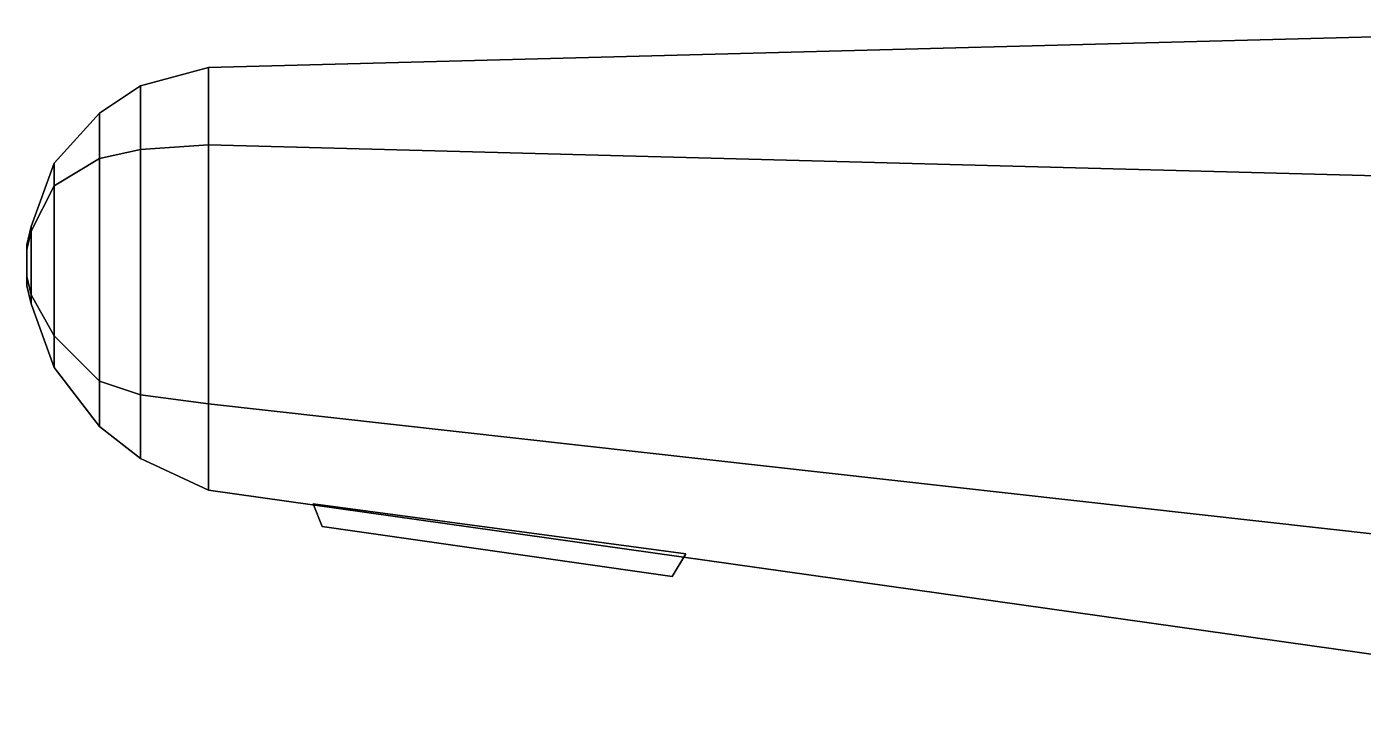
# Model space of a CAD drawing. Header units: millimetres. Extents: x -4.4 to 4.4, y -3.7 to 20.
# Drawn here: x -4.38 to -1.44, y 0.6 to 2.1 of the extents above; entities that cross this region are included whole.
import ezdxf

# ---------------------------------------------------------------- set-up
doc = ezdxf.new("R2010")
doc.units = ezdxf.units.MM
doc.layers.add('wing2', color=5, linetype='Continuous')

msp = doc.modelspace()

# ---------------------------------------------------------------- linework, layer by layer
at = {"layer": 'wing2'}
for points in [[(-3.98, 1.84, -0.19), (-0.58, 1.75, -0.37), (-0.58, 2.1, -0.25), (-3.98, 2.01, -0.14)], [(-3.98, 2.01, -0.14), (-0.58, 2.1, -0.25), (-0.58, 1.75, -0.09), (-3.98, 1.84, -0.1)], [(-4.13, 1.97, -0.14), (-3.98, 2.01, -0.14), (-3.98, 1.84, -0.1), (-4.13, 1.83, -0.1)], [(-4.13, 1.83, -0.18), (-3.98, 1.84, -0.19), (-3.98, 2.01, -0.14), (-4.13, 1.97, -0.14)], [(-4.22, 1.91, -0.13), (-4.13, 1.97, -0.14), (-4.13, 1.83, -0.1), (-4.22, 1.81, -0.1)], [(-4.22, 1.81, -0.18), (-4.13, 1.83, -0.18), (-4.13, 1.97, -0.14), (-4.22, 1.91, -0.13)], [(-4.32, 1.8, -0.13), (-4.22, 1.91, -0.13), (-4.22, 1.81, -0.1), (-4.32, 1.75, -0.1)], [(-4.32, 1.75, -0.17), (-4.22, 1.81, -0.18), (-4.22, 1.91, -0.13), (-4.32, 1.8, -0.13)], [(-4.22, 1.32, -0.18), (-4.13, 1.29, -0.18), (-4.13, 1.83, -0.18), (-4.22, 1.81, -0.18)], [(-4.13, 1.83, -0.1), (-4.13, 1.29, -0.1), (-4.22, 1.32, -0.1), (-4.22, 1.81, -0.1)], [(-4.13, 1.29, -0.18), (-3.98, 1.27, -0.19), (-3.98, 1.84, -0.19), (-4.13, 1.83, -0.18)], [(-3.98, 1.84, -0.1), (-3.98, 1.27, -0.1), (-4.13, 1.29, -0.1), (-4.13, 1.83, -0.1)], [(-3.98, 1.27, -0.19), (-0.58, 0.89, -0.37), (-0.58, 1.75, -0.37), (-3.98, 1.84, -0.19)], [(-0.58, 1.75, -0.09), (-0.58, 0.89, -0.09), (-3.98, 1.27, -0.1), (-3.98, 1.84, -0.1)], [(-4.37, 1.66, -0.13), (-4.32, 1.8, -0.13), (-4.32, 1.75, -0.1), (-4.37, 1.65, -0.11)], [(-4.37, 1.65, -0.16), (-4.32, 1.75, -0.17), (-4.32, 1.8, -0.13), (-4.37, 1.66, -0.13)], [(-4.32, 1.42, -0.17), (-4.22, 1.32, -0.18), (-4.22, 1.81, -0.18), (-4.32, 1.75, -0.17)], [(-4.22, 1.81, -0.1), (-4.22, 1.32, -0.1), (-4.32, 1.42, -0.1), (-4.32, 1.75, -0.1)], [(-4.32, 1.75, -0.1), (-4.32, 1.42, -0.1), (-4.37, 1.51, -0.11), (-4.37, 1.65, -0.11)], [(-4.37, 1.51, -0.16), (-4.32, 1.42, -0.17), (-4.32, 1.75, -0.17), (-4.37, 1.65, -0.16)], [(-4.38, 1.61, -0.15), (-4.37, 1.65, -0.16), (-4.37, 1.66, -0.13), (-4.38, 1.62, -0.13)], [(-4.38, 1.62, -0.13), (-4.37, 1.66, -0.13), (-4.37, 1.65, -0.11), (-4.38, 1.61, -0.12)], [(-4.38, 1.55, -0.15), (-4.37, 1.51, -0.16), (-4.37, 1.65, -0.16), (-4.38, 1.61, -0.15)], [(-4.37, 1.65, -0.11), (-4.37, 1.51, -0.11), (-4.38, 1.55, -0.12), (-4.38, 1.61, -0.12)], [(-4.38, 1.62, -0.13), (-4.38, 1.53, -0.13), (-4.38, 1.55, -0.15), (-4.38, 1.61, -0.15)], [(-4.38, 1.61, -0.12), (-4.38, 1.55, -0.12), (-4.38, 1.53, -0.13), (-4.38, 1.62, -0.13)], [(-4.38, 1.53, -0.13), (-4.37, 1.49, -0.13), (-4.37, 1.51, -0.16), (-4.38, 1.55, -0.15)], [(-4.38, 1.55, -0.12), (-4.37, 1.51, -0.11), (-4.37, 1.49, -0.13), (-4.38, 1.53, -0.13)], [(-4.37, 1.51, -0.11), (-4.32, 1.42, -0.1), (-4.32, 1.35, -0.13), (-4.37, 1.49, -0.13)], [(-4.37, 1.49, -0.13), (-4.32, 1.35, -0.13), (-4.32, 1.42, -0.17), (-4.37, 1.51, -0.16)], [(-4.32, 1.42, -0.1), (-4.22, 1.32, -0.1), (-4.22, 1.22, -0.13), (-4.32, 1.35, -0.13)], [(-4.32, 1.35, -0.13), (-4.22, 1.22, -0.13), (-4.22, 1.32, -0.18), (-4.32, 1.42, -0.17)], [(-4.22, 1.32, -0.1), (-4.13, 1.29, -0.1), (-4.13, 1.15, -0.14), (-4.22, 1.22, -0.13)], [(-4.22, 1.22, -0.13), (-4.13, 1.15, -0.14), (-4.13, 1.29, -0.18), (-4.22, 1.32, -0.18)], [(-4.13, 1.29, -0.1), (-3.98, 1.27, -0.1), (-3.98, 1.08, -0.14), (-4.13, 1.15, -0.14)], [(-4.13, 1.15, -0.14), (-3.98, 1.08, -0.14), (-3.98, 1.27, -0.19), (-4.13, 1.29, -0.18)], [(-3.98, 1.08, -0.14), (-0.58, 0.6, -0.25), (-0.58, 0.89, -0.37), (-3.98, 1.27, -0.19)], [(-3.98, 1.27, -0.1), (-0.58, 0.89, -0.09), (-0.58, 0.6, -0.25), (-3.98, 1.08, -0.14)], [(-3.75, 1.05, -0.15), (-2.93, 0.94, -0.17), (-2.96, 0.89, -0.17), (-3.73, 1, -0.15)], [(-3.73, 1, -0.15), (-2.96, 0.89, -0.17), (-2.93, 0.94, -0.17), (-3.75, 1.05, -0.15)]]:
    msp.add_3dface(points, dxfattribs=at)

doc.saveas('drawing.dxf')
